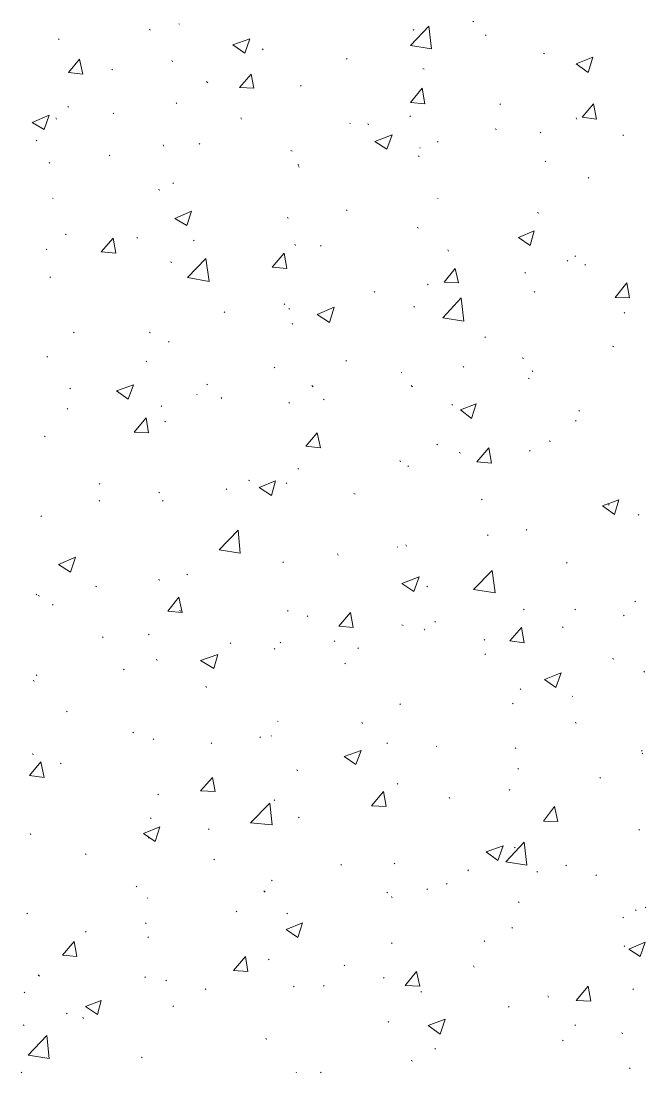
# Model space of a CAD drawing. Header units: millimetres. Extents: x 2928 to 3112, y 1220 to 1280.
# Drawn here: x 2973.687 to 2975.27, y 1243.365 to 1246.03 of the extents above; entities that cross this region are included whole.
import ezdxf

# ---------------------------------------------------------------- set-up
doc = ezdxf.new("R2010")
doc.units = ezdxf.units.MM

msp = doc.modelspace()

# ---------------------------------------------------------------- linework, layer by layer
at = {"color": 92, "linetype": 'Continuous', "lineweight": 13, "true_color": 0x00b800}
for points in [[(2974.08845, 1246.02202), (2974.08679, 1246.02369), (2974.08679, 1246.02369)], [(2974.67346, 1245.96869), (2974.72013, 1246.01702), (2974.72013, 1246.01702)], [(2974.72679, 1245.96035), (2974.72013, 1246.01702), (2974.72013, 1246.01702)], [(2974.83346, 1246.02869), (2974.8318, 1246.03036), (2974.8318, 1246.03036)], [(2973.78345, 1245.98369), (2973.78178, 1245.98536), (2973.78178, 1245.98536)], [(2974.01512, 1246.00702), (2974.01178, 1246.00869), (2974.01178, 1246.00869)], [(2974.22345, 1245.97036), (2974.26679, 1245.98536), (2974.26679, 1245.98536)], [(2974.25345, 1245.94869), (2974.26679, 1245.98536), (2974.26679, 1245.98536)], [(2974.68179, 1246.00702), (2974.68013, 1246.00869), (2974.68013, 1246.00869)], [(2974.86513, 1245.99369), (2974.86346, 1245.99536), (2974.86346, 1245.99536)], [(2974.22345, 1245.97036), (2974.25345, 1245.94869), (2974.25345, 1245.94869)], [(2974.30012, 1245.95702), (2974.29846, 1245.96035), (2974.29846, 1245.96035)], [(2974.67346, 1245.96869), (2974.72679, 1245.96035), (2974.72679, 1245.96035)], [(2973.80678, 1245.90035), (2973.83512, 1245.93369), (2973.83512, 1245.93369)], [(2973.84345, 1245.89535), (2973.83512, 1245.93369), (2973.83512, 1245.93369)], [(2974.51346, 1245.93369), (2974.51179, 1245.93535), (2974.51179, 1245.93535)], [(2975.01347, 1245.94702), (2975.01013, 1245.94869), (2975.01013, 1245.94869)], [(2975.09347, 1245.92202), (2975.13513, 1245.93869), (2975.13513, 1245.93869)], [(2975.12347, 1245.90035), (2975.13513, 1245.93869), (2975.13513, 1245.93869)], [(2973.91845, 1245.90702), (2973.91678, 1245.90869), (2973.91678, 1245.90869)], [(2974.07012, 1245.92702), (2974.06845, 1245.93035), (2974.06845, 1245.93035)], [(2974.70846, 1245.90869), (2974.70513, 1245.91035), (2974.70513, 1245.91035)], [(2975.09347, 1245.92202), (2975.12347, 1245.90035), (2975.12347, 1245.90035)], [(2973.80678, 1245.90035), (2973.84345, 1245.89535), (2973.84345, 1245.89535)], [(2974.24012, 1245.86202), (2974.27012, 1245.89535), (2974.27012, 1245.89535)], [(2974.27679, 1245.86035), (2974.27012, 1245.89535), (2974.27012, 1245.89535)], [(2974.16012, 1245.87369), (2974.15679, 1245.87702), (2974.15679, 1245.87702)], [(2974.24012, 1245.86202), (2974.27679, 1245.86035), (2974.27679, 1245.86035)], [(2974.39679, 1245.86535), (2974.39512, 1245.86702), (2974.39512, 1245.86702)], [(2974.67346, 1245.82369), (2974.70346, 1245.86035), (2974.70346, 1245.86035)], [(2974.71013, 1245.82035), (2974.70346, 1245.86035), (2974.70346, 1245.86035)], [(2973.80678, 1245.81202), (2973.80511, 1245.81369), (2973.80511, 1245.81369)], [(2974.08179, 1245.82035), (2974.08012, 1245.82369), (2974.08012, 1245.82369)], [(2974.67346, 1245.82369), (2974.71013, 1245.82035), (2974.71013, 1245.82035)], [(2974.9018, 1245.81869), (2974.90013, 1245.82035), (2974.90013, 1245.82035)], [(2975.10847, 1245.78702), (2975.1368, 1245.82035), (2975.1368, 1245.82035)], [(2975.14513, 1245.78202), (2975.1368, 1245.82035), (2975.1368, 1245.82035)], [(2973.71511, 1245.77369), (2973.75845, 1245.79202), (2973.75845, 1245.79202)], [(2973.71511, 1245.77369), (2973.74511, 1245.75535), (2973.74511, 1245.75535)], [(2973.74511, 1245.75535), (2973.75845, 1245.79202), (2973.75845, 1245.79202)], [(2973.77678, 1245.78202), (2973.77511, 1245.78535), (2973.77511, 1245.78535)], [(2973.92178, 1245.79535), (2973.92012, 1245.79702), (2973.92012, 1245.79702)], [(2974.24512, 1245.78202), (2974.24345, 1245.78535), (2974.24345, 1245.78535)], [(2974.67346, 1245.78869), (2974.67179, 1245.79035), (2974.67179, 1245.79035)], [(2975.09513, 1245.78202), (2975.09347, 1245.78535), (2975.09347, 1245.78535)], [(2975.10847, 1245.78702), (2975.14513, 1245.78202), (2975.14513, 1245.78202)], [(2974.52179, 1245.77035), (2974.52012, 1245.77202), (2974.52012, 1245.77202)], [(2974.56679, 1245.76702), (2974.56513, 1245.77035), (2974.56513, 1245.77035)], [(2974.8918, 1245.75535), (2974.88846, 1245.75702), (2974.88846, 1245.75702)], [(2975.00347, 1245.74702), (2975.0018, 1245.74869), (2975.0018, 1245.74869)], [(2973.72678, 1245.72702), (2973.72511, 1245.72868), (2973.72511, 1245.72868)], [(2974.14012, 1245.71868), (2974.13845, 1245.72035), (2974.13845, 1245.72035)], [(2974.58346, 1245.72535), (2974.62679, 1245.74202), (2974.62679, 1245.74202)], [(2974.58346, 1245.72535), (2974.61346, 1245.70535), (2974.61346, 1245.70535)], [(2974.61346, 1245.70535), (2974.62679, 1245.74202), (2974.62679, 1245.74202)], [(2974.74346, 1245.72368), (2974.74179, 1245.72535), (2974.74179, 1245.72535)], [(2975.21347, 1245.74035), (2975.2118, 1245.74202), (2975.2118, 1245.74202)], [(2974.04845, 1245.71368), (2974.04678, 1245.71702), (2974.04678, 1245.71702)], [(2974.37346, 1245.70035), (2974.37012, 1245.70202), (2974.37012, 1245.70202)], [(2974.69846, 1245.70868), (2974.69679, 1245.71035), (2974.69679, 1245.71035)], [(2973.76011, 1245.67035), (2973.75845, 1245.67202), (2973.75845, 1245.67202)], [(2973.91178, 1245.68868), (2973.91012, 1245.69035), (2973.91012, 1245.69035)], [(2974.39012, 1245.66535), (2974.38846, 1245.66702), (2974.38846, 1245.66702)], [(2974.69513, 1245.68702), (2974.69346, 1245.68868), (2974.69346, 1245.68868)], [(2975.0168, 1245.67368), (2975.01513, 1245.67535), (2975.01513, 1245.67535)], [(2974.39179, 1245.66035), (2974.39012, 1245.66368), (2974.39012, 1245.66368)], [(2974.07345, 1245.61868), (2974.07179, 1245.62035), (2974.07179, 1245.62035)], [(2975.12513, 1245.63202), (2975.12347, 1245.63368), (2975.12347, 1245.63368)], [(2974.03845, 1245.60202), (2974.03512, 1245.60368), (2974.03512, 1245.60368)], [(2973.76845, 1245.58035), (2973.76678, 1245.58202), (2973.76678, 1245.58202)], [(2974.74346, 1245.58035), (2974.74179, 1245.58202), (2974.74179, 1245.58202)], [(2974.07679, 1245.53035), (2974.11845, 1245.54868), (2974.11845, 1245.54868)], [(2974.10679, 1245.51202), (2974.11845, 1245.54868), (2974.11845, 1245.54868)], [(2974.36346, 1245.53035), (2974.36179, 1245.53368), (2974.36179, 1245.53368)], [(2974.51346, 1245.55035), (2974.51179, 1245.55202), (2974.51179, 1245.55202)], [(2974.99847, 1245.54368), (2974.99513, 1245.54535), (2974.99513, 1245.54535)], [(2974.07679, 1245.53035), (2974.10679, 1245.51202), (2974.10679, 1245.51202)], [(2974.69346, 1245.50535), (2974.69013, 1245.50702), (2974.69013, 1245.50702)], [(2973.80178, 1245.48868), (2973.79845, 1245.49035), (2973.79845, 1245.49035)], [(2973.89012, 1245.44535), (2973.92012, 1245.48035), (2973.92012, 1245.48035)], [(2973.92678, 1245.44201), (2973.92012, 1245.48035), (2973.92012, 1245.48035)], [(2973.98178, 1245.48035), (2973.98012, 1245.48201), (2973.98012, 1245.48201)], [(2974.9468, 1245.48201), (2974.9868, 1245.49868), (2974.9868, 1245.49868)], [(2974.9468, 1245.48201), (2974.9768, 1245.46201), (2974.9768, 1245.46201)], [(2974.9768, 1245.46201), (2974.9868, 1245.49868), (2974.9868, 1245.49868)], [(2974.12512, 1245.47368), (2974.12345, 1245.47535), (2974.12345, 1245.47535)], [(2974.38179, 1245.46201), (2974.38012, 1245.46535), (2974.38012, 1245.46535)], [(2974.44679, 1245.46035), (2974.44512, 1245.46201), (2974.44512, 1245.46201)], [(2973.75178, 1245.45035), (2973.75011, 1245.45201), (2973.75011, 1245.45201)], [(2973.89012, 1245.44535), (2973.92678, 1245.44201), (2973.92678, 1245.44201)], [(2974.10845, 1245.38035), (2974.15512, 1245.42868), (2974.15512, 1245.42868)], [(2974.16345, 1245.37035), (2974.15512, 1245.42868), (2974.15512, 1245.42868)], [(2974.32346, 1245.40701), (2974.35346, 1245.44201), (2974.35346, 1245.44201)], [(2974.36012, 1245.40368), (2974.35346, 1245.44201), (2974.35346, 1245.44201)], [(2974.77013, 1245.44701), (2974.76846, 1245.45035), (2974.76846, 1245.45035)], [(2975.0918, 1245.43368), (2975.09013, 1245.43535), (2975.09013, 1245.43535)], [(2974.06845, 1245.41868), (2974.06512, 1245.42035), (2974.06512, 1245.42035)], [(2974.32346, 1245.40701), (2974.36012, 1245.40368), (2974.36012, 1245.40368)], [(2974.75846, 1245.36868), (2974.7868, 1245.40368), (2974.7868, 1245.40368)], [(2974.79513, 1245.36701), (2974.7868, 1245.40368), (2974.7868, 1245.40368)], [(2975.0718, 1245.42201), (2975.07013, 1245.42368), (2975.07013, 1245.42368)], [(2975.1168, 1245.41201), (2975.11513, 1245.41368), (2975.11513, 1245.41368)], [(2973.76178, 1245.38035), (2973.76011, 1245.38201), (2973.76011, 1245.38201)], [(2974.10845, 1245.38035), (2974.16345, 1245.37035), (2974.16345, 1245.37035)], [(2974.96513, 1245.39201), (2974.96346, 1245.39368), (2974.96346, 1245.39368)], [(2974.71846, 1245.36201), (2974.71679, 1245.36368), (2974.71679, 1245.36368)], [(2974.75846, 1245.36868), (2974.79513, 1245.36701), (2974.79513, 1245.36701)], [(2975.1918, 1245.33035), (2975.2218, 1245.36701), (2975.2218, 1245.36701)], [(2975.22847, 1245.32868), (2975.2218, 1245.36701), (2975.2218, 1245.36701)], [(2974.58346, 1245.34368), (2974.58179, 1245.34535), (2974.58179, 1245.34535)], [(2974.75513, 1245.27868), (2974.8018, 1245.32868), (2974.8018, 1245.32868)], [(2974.80846, 1245.27035), (2974.8018, 1245.32868), (2974.8018, 1245.32868)], [(2974.98846, 1245.34368), (2974.9868, 1245.34535), (2974.9868, 1245.34535)], [(2975.1918, 1245.33035), (2975.22847, 1245.32868), (2975.22847, 1245.32868)], [(2974.20345, 1245.29201), (2974.20179, 1245.29368), (2974.20179, 1245.29368)], [(2974.35512, 1245.31201), (2974.35346, 1245.31368), (2974.35346, 1245.31368)], [(2974.36679, 1245.30035), (2974.36512, 1245.30201), (2974.36512, 1245.30201)], [(2974.43679, 1245.28701), (2974.48012, 1245.30535), (2974.48012, 1245.30535)], [(2974.46846, 1245.26701), (2974.48012, 1245.30535), (2974.48012, 1245.30535)], [(2974.68346, 1245.30535), (2974.68179, 1245.30701), (2974.68179, 1245.30701)], [(2974.43679, 1245.28701), (2974.46846, 1245.26701), (2974.46846, 1245.26701)], [(2974.75513, 1245.27868), (2974.80846, 1245.27035), (2974.80846, 1245.27035)], [(2975.2168, 1245.29035), (2975.21513, 1245.29201), (2975.21513, 1245.29201)], [(2973.82178, 1245.24034), (2973.82011, 1245.24201), (2973.82011, 1245.24201)], [(2974.01512, 1245.24034), (2974.01178, 1245.24201), (2974.01178, 1245.24201)], [(2974.37512, 1245.26201), (2974.37346, 1245.26368), (2974.37346, 1245.26368)], [(2974.06179, 1245.21701), (2974.06012, 1245.21868), (2974.06012, 1245.21868)], [(2974.86346, 1245.22868), (2974.8618, 1245.23034), (2974.8618, 1245.23034)], [(2975.18847, 1245.20534), (2975.18513, 1245.20701), (2975.18513, 1245.20701)], [(2973.75345, 1245.17868), (2973.75178, 1245.18034), (2973.75178, 1245.18034)], [(2974.00512, 1245.16701), (2974.00345, 1245.16868), (2974.00345, 1245.16868)], [(2974.51179, 1245.16868), (2974.51012, 1245.17034), (2974.51012, 1245.17034)], [(2974.96013, 1245.17534), (2974.9568, 1245.17701), (2974.9568, 1245.17701)], [(2974.33012, 1245.15201), (2974.32846, 1245.15368), (2974.32846, 1245.15368)], [(2974.65179, 1245.13868), (2974.65013, 1245.14034), (2974.65013, 1245.14034)], [(2974.80846, 1245.15368), (2974.8068, 1245.15534), (2974.8068, 1245.15534)], [(2974.98346, 1245.14201), (2974.9818, 1245.14534), (2974.9818, 1245.14534)], [(2973.92845, 1245.09368), (2973.97178, 1245.10868), (2973.97178, 1245.10868)], [(2973.95845, 1245.07201), (2973.97178, 1245.10868), (2973.97178, 1245.10868)], [(2974.16012, 1245.10868), (2974.15679, 1245.11034), (2974.15679, 1245.11034)], [(2974.42679, 1245.10368), (2974.42346, 1245.10701), (2974.42346, 1245.10701)], [(2974.67846, 1245.10368), (2974.67513, 1245.10701), (2974.67513, 1245.10701)], [(2974.97513, 1245.12368), (2974.9718, 1245.12534), (2974.9718, 1245.12534)], [(2973.81178, 1245.09868), (2973.81011, 1245.10034), (2973.81011, 1245.10034)], [(2973.92845, 1245.09368), (2973.95845, 1245.07201), (2973.95845, 1245.07201)], [(2974.13345, 1245.08368), (2974.13179, 1245.08534), (2974.13179, 1245.08534)], [(2974.04345, 1245.05368), (2974.04178, 1245.05534), (2974.04178, 1245.05534)], [(2974.19512, 1245.07368), (2974.19345, 1245.07701), (2974.19345, 1245.07701)], [(2974.36679, 1245.06201), (2974.36512, 1245.06368), (2974.36512, 1245.06368)], [(2974.45512, 1245.07034), (2974.45346, 1245.07201), (2974.45346, 1245.07201)], [(2974.78013, 1245.05701), (2974.77846, 1245.05868), (2974.77846, 1245.05868)], [(2974.80013, 1245.04534), (2974.84013, 1245.06034), (2974.84013, 1245.06034)], [(2974.82846, 1245.02367), (2974.84013, 1245.06034), (2974.84013, 1245.06034)], [(2973.80511, 1245.04701), (2973.80345, 1245.04868), (2973.80345, 1245.04868)], [(2974.80013, 1245.04534), (2974.82846, 1245.02367), (2974.82846, 1245.02367)], [(2975.1018, 1245.04201), (2975.10013, 1245.04368), (2975.10013, 1245.04368)], [(2973.97345, 1244.98867), (2974.00345, 1245.02534), (2974.00345, 1245.02534)], [(2974.01012, 1244.98701), (2974.00345, 1245.02534), (2974.00345, 1245.02534)], [(2974.05345, 1245.01534), (2974.05012, 1245.01701), (2974.05012, 1245.01701)], [(2975.09347, 1245.01701), (2975.0918, 1245.01867), (2975.0918, 1245.01867)], [(2973.74845, 1244.97701), (2973.74511, 1244.97867), (2973.74511, 1244.97867)], [(2973.97345, 1244.98867), (2974.01012, 1244.98701), (2974.01012, 1244.98701)], [(2974.40846, 1244.95367), (2974.43679, 1244.98701), (2974.43679, 1244.98701)], [(2974.44512, 1244.94867), (2974.43679, 1244.98701), (2974.43679, 1244.98701)], [(2974.40846, 1244.95367), (2974.44512, 1244.94867), (2974.44512, 1244.94867)], [(2974.74179, 1244.95701), (2974.74013, 1244.95867), (2974.74013, 1244.95867)], [(2974.8418, 1244.91367), (2974.8718, 1244.94867), (2974.8718, 1244.94867)], [(2974.87846, 1244.91034), (2974.8718, 1244.94867), (2974.8718, 1244.94867)], [(2975.02847, 1244.96534), (2975.02513, 1244.96701), (2975.02513, 1244.96701)], [(2974.80013, 1244.93534), (2974.7968, 1244.93701), (2974.7968, 1244.93701)], [(2974.9768, 1244.94034), (2974.97513, 1244.94201), (2974.97513, 1244.94201)], [(2974.39012, 1244.89534), (2974.38846, 1244.89701), (2974.38846, 1244.89701)], [(2974.64846, 1244.91367), (2974.64679, 1244.91701), (2974.64679, 1244.91701)], [(2974.66846, 1244.90201), (2974.66679, 1244.90367), (2974.66679, 1244.90367)], [(2974.8418, 1244.91367), (2974.87846, 1244.91034), (2974.87846, 1244.91034)], [(2974.26679, 1244.86534), (2974.26345, 1244.86701), (2974.26345, 1244.86701)], [(2973.88678, 1244.85701), (2973.88512, 1244.85867), (2973.88512, 1244.85867)], [(2974.20845, 1244.84367), (2974.20679, 1244.84534), (2974.20679, 1244.84534)], [(2974.29012, 1244.84867), (2974.33179, 1244.86534), (2974.33179, 1244.86534)], [(2974.29012, 1244.84867), (2974.32179, 1244.82867), (2974.32179, 1244.82867)], [(2974.32179, 1244.82867), (2974.33179, 1244.86534), (2974.33179, 1244.86534)], [(2974.36012, 1244.85867), (2974.35846, 1244.86034), (2974.35846, 1244.86034)], [(2973.88678, 1244.81367), (2973.88512, 1244.81534), (2973.88512, 1244.81534)], [(2974.03845, 1244.83534), (2974.03512, 1244.83701), (2974.03512, 1244.83701)], [(2974.03845, 1244.83534), (2974.03512, 1244.83701), (2974.03512, 1244.83701)], [(2974.04678, 1244.81367), (2974.04512, 1244.81534), (2974.04512, 1244.81534)], [(2974.53346, 1244.83201), (2974.53013, 1244.83367), (2974.53013, 1244.83367)], [(2974.85513, 1244.81701), (2974.85346, 1244.81867), (2974.85346, 1244.81867)], [(2975.16013, 1244.80201), (2975.2018, 1244.81701), (2975.2018, 1244.81701)], [(2975.19013, 1244.78034), (2975.2018, 1244.81701), (2975.2018, 1244.81701)], [(2975.16013, 1244.80201), (2975.19013, 1244.78034), (2975.19013, 1244.78034)], [(2975.1768, 1244.80367), (2975.17513, 1244.80534), (2975.17513, 1244.80534)], [(2973.73845, 1244.77534), (2973.73678, 1244.777), (2973.73678, 1244.777)], [(2975.2518, 1244.77867), (2975.25014, 1244.78034), (2975.25014, 1244.78034)], [(2974.18845, 1244.69034), (2974.23679, 1244.74034), (2974.23679, 1244.74034)], [(2974.24179, 1244.682), (2974.23679, 1244.74034), (2974.23679, 1244.74034)], [(2974.96846, 1244.74034), (2974.9668, 1244.742), (2974.9668, 1244.742)], [(2974.87013, 1244.727), (2974.86846, 1244.72867), (2974.86846, 1244.72867)], [(2974.18845, 1244.69034), (2974.24179, 1244.682), (2974.24179, 1244.682)], [(2974.49012, 1244.677), (2974.48846, 1244.68034), (2974.48846, 1244.68034)], [(2974.64179, 1244.697), (2974.64013, 1244.69867), (2974.64013, 1244.69867)], [(2974.66346, 1244.70034), (2974.66179, 1244.70367), (2974.66179, 1244.70367)], [(2973.78178, 1244.65367), (2973.82511, 1244.672), (2973.82511, 1244.672)], [(2973.78178, 1244.65367), (2973.81178, 1244.63367), (2973.81178, 1244.63367)], [(2973.81178, 1244.63367), (2973.82511, 1244.672), (2973.82511, 1244.672)], [(2974.35179, 1244.65867), (2974.35012, 1244.66034), (2974.35012, 1244.66034)], [(2975.07013, 1244.657), (2975.06847, 1244.65867), (2975.06847, 1244.65867)], [(2974.10845, 1244.627), (2974.10679, 1244.62867), (2974.10679, 1244.62867)], [(2974.83346, 1244.59034), (2974.88013, 1244.63867), (2974.88013, 1244.63867)], [(2974.88846, 1244.582), (2974.88013, 1244.63867), (2974.88013, 1244.63867)], [(2974.03845, 1244.61367), (2974.03512, 1244.61534), (2974.03512, 1244.61534)], [(2974.65179, 1244.60534), (2974.69513, 1244.622), (2974.69513, 1244.622)], [(2974.65179, 1244.60534), (2974.68179, 1244.58534), (2974.68179, 1244.58534)], [(2974.68179, 1244.58534), (2974.69513, 1244.622), (2974.69513, 1244.622)], [(2973.72678, 1244.577), (2973.72511, 1244.57867), (2973.72511, 1244.57867)], [(2973.73345, 1244.57367), (2973.73011, 1244.57534), (2973.73011, 1244.57534)], [(2973.87845, 1244.597), (2973.87512, 1244.59867), (2973.87512, 1244.59867)], [(2974.71679, 1244.597), (2974.71513, 1244.59867), (2974.71513, 1244.59867)], [(2974.83346, 1244.59034), (2974.88846, 1244.582), (2974.88846, 1244.582)], [(2973.76845, 1244.55033), (2973.76678, 1244.552), (2973.76678, 1244.552)], [(2974.05845, 1244.53533), (2974.08679, 1244.57034), (2974.08679, 1244.57034)], [(2974.09512, 1244.532), (2974.08679, 1244.57034), (2974.08679, 1244.57034)], [(2975.24347, 1244.55867), (2975.2418, 1244.56033), (2975.2418, 1244.56033)], [(2974.05845, 1244.53533), (2974.09512, 1244.532), (2974.09512, 1244.532)], [(2974.09179, 1244.53533), (2974.08845, 1244.537), (2974.08845, 1244.537)], [(2974.36346, 1244.53533), (2974.36179, 1244.537), (2974.36179, 1244.537)], [(2974.41346, 1244.522), (2974.41179, 1244.52367), (2974.41179, 1244.52367)], [(2974.49179, 1244.497), (2974.52179, 1244.532), (2974.52179, 1244.532)], [(2974.52846, 1244.49367), (2974.52179, 1244.532), (2974.52179, 1244.532)], [(2974.9618, 1244.53867), (2974.96013, 1244.54033), (2974.96013, 1244.54033)], [(2975.0918, 1244.53867), (2975.09013, 1244.54033), (2975.09013, 1244.54033)], [(2975.21513, 1244.52367), (2975.21347, 1244.52533), (2975.21347, 1244.52533)], [(2974.49179, 1244.497), (2974.52846, 1244.49367), (2974.52846, 1244.49367)], [(2974.65513, 1244.49867), (2974.65179, 1244.50033), (2974.65179, 1244.50033)], [(2974.73679, 1244.507), (2974.73513, 1244.50867), (2974.73513, 1244.50867)], [(2974.92513, 1244.46033), (2974.95513, 1244.49367), (2974.95513, 1244.49367)], [(2974.9618, 1244.45533), (2974.95513, 1244.49367), (2974.95513, 1244.49367)], [(2975.06013, 1244.49367), (2975.05847, 1244.49533), (2975.05847, 1244.49533)], [(2973.89512, 1244.46867), (2973.89345, 1244.47033), (2973.89345, 1244.47033)], [(2974.01178, 1244.47533), (2974.01012, 1244.477), (2974.01012, 1244.477)], [(2974.71013, 1244.487), (2974.70846, 1244.49033), (2974.70846, 1244.49033)], [(2974.21845, 1244.45367), (2974.21679, 1244.45533), (2974.21679, 1244.45533)], [(2974.33012, 1244.43867), (2974.32846, 1244.44033), (2974.32846, 1244.44033)], [(2974.34512, 1244.45533), (2974.34346, 1244.457), (2974.34346, 1244.457)], [(2974.48179, 1244.45867), (2974.48012, 1244.46033), (2974.48012, 1244.46033)], [(2974.54179, 1244.44033), (2974.54013, 1244.442), (2974.54013, 1244.442)], [(2974.8618, 1244.462), (2974.86013, 1244.46367), (2974.86013, 1244.46367)], [(2974.92513, 1244.46033), (2974.9618, 1244.45533), (2974.9618, 1244.45533)], [(2974.03178, 1244.41033), (2974.03012, 1244.41367), (2974.03012, 1244.41367)], [(2974.14179, 1244.41033), (2974.18512, 1244.42533), (2974.18512, 1244.42533)], [(2974.17512, 1244.39033), (2974.18512, 1244.42533), (2974.18512, 1244.42533)], [(2974.86346, 1244.42533), (2974.8618, 1244.427), (2974.8618, 1244.427)], [(2975.18847, 1244.41367), (2975.18513, 1244.41533), (2975.18513, 1244.41533)], [(2973.94845, 1244.387), (2973.94678, 1244.38867), (2973.94678, 1244.38867)], [(2974.14179, 1244.41033), (2974.17512, 1244.39033), (2974.17512, 1244.39033)], [(2974.50846, 1244.402), (2974.50679, 1244.40367), (2974.50679, 1244.40367)], [(2973.72011, 1244.357), (2973.71845, 1244.36033), (2973.71845, 1244.36033)], [(2973.72678, 1244.372), (2973.72511, 1244.37367), (2973.72511, 1244.37367)], [(2975.01347, 1244.362), (2975.05513, 1244.37867), (2975.05513, 1244.37867)], [(2975.01347, 1244.362), (2975.0418, 1244.342), (2975.0418, 1244.342)], [(2975.0418, 1244.342), (2975.05513, 1244.37867), (2975.05513, 1244.37867)], [(2975.2668, 1244.38033), (2975.26514, 1244.38367), (2975.26514, 1244.38367)], [(2974.15679, 1244.342), (2974.15512, 1244.34533), (2974.15512, 1244.34533)], [(2974.95346, 1244.337), (2974.9518, 1244.33867), (2974.9518, 1244.33867)], [(2975.08513, 1244.31866), (2975.08347, 1244.32033), (2975.08347, 1244.32033)], [(2973.80345, 1244.28033), (2973.80178, 1244.282), (2973.80178, 1244.282)], [(2974.64846, 1244.29866), (2974.64679, 1244.30033), (2974.64679, 1244.30033)], [(2974.93346, 1244.30033), (2974.9318, 1244.302), (2974.9318, 1244.302)], [(2974.33846, 1244.25533), (2974.33679, 1244.257), (2974.33679, 1244.257)], [(2974.55179, 1244.25033), (2974.55013, 1244.25366), (2974.55013, 1244.25366)], [(2975.09347, 1244.25033), (2975.0918, 1244.25366), (2975.0918, 1244.25366)], [(2973.97178, 1244.227), (2973.97012, 1244.22866), (2973.97012, 1244.22866)], [(2974.02345, 1244.21033), (2974.02178, 1244.212), (2974.02178, 1244.212)], [(2974.17012, 1244.20033), (2974.16845, 1244.202), (2974.16845, 1244.202)], [(2974.29345, 1244.21533), (2974.29179, 1244.217), (2974.29179, 1244.217)], [(2974.32179, 1244.21866), (2974.32012, 1244.22033), (2974.32012, 1244.22033)], [(2974.61513, 1244.20033), (2974.61346, 1244.202), (2974.61346, 1244.202)], [(2973.71845, 1244.172), (2973.71511, 1244.17366), (2973.71511, 1244.17366)], [(2974.50512, 1244.167), (2974.54846, 1244.182), (2974.54846, 1244.182)], [(2974.53513, 1244.147), (2974.54846, 1244.182), (2974.54846, 1244.182)], [(2974.74013, 1244.192), (2974.73846, 1244.19366), (2974.73846, 1244.19366)], [(2974.94013, 1244.187), (2974.93846, 1244.18866), (2974.93846, 1244.18866)], [(2975.26014, 1244.18033), (2975.25847, 1244.182), (2975.25847, 1244.182)], [(2975.2618, 1244.17366), (2975.26014, 1244.17533), (2975.26014, 1244.17533)], [(2973.70845, 1244.11866), (2973.73678, 1244.15366), (2973.73678, 1244.15366)], [(2973.74511, 1244.11366), (2973.73678, 1244.15366), (2973.73678, 1244.15366)], [(2973.78845, 1244.14866), (2973.78678, 1244.15033), (2973.78678, 1244.15033)], [(2974.50512, 1244.167), (2974.53513, 1244.147), (2974.53513, 1244.147)], [(2974.38846, 1244.132), (2974.38512, 1244.13366), (2974.38512, 1244.13366)], [(2974.9468, 1244.13533), (2974.94513, 1244.137), (2974.94513, 1244.137)], [(2973.70845, 1244.11866), (2973.74511, 1244.11366), (2973.74511, 1244.11366)], [(2974.14179, 1244.08033), (2974.17179, 1244.11366), (2974.17179, 1244.11366)], [(2974.17845, 1244.07866), (2974.17179, 1244.11366), (2974.17179, 1244.11366)], [(2974.64179, 1244.097), (2974.64013, 1244.09866), (2974.64013, 1244.09866)], [(2975.15513, 1244.112), (2975.15347, 1244.11366), (2975.15347, 1244.11366)], [(2974.03512, 1244.07033), (2974.03345, 1244.07199), (2974.03345, 1244.07199)], [(2974.14179, 1244.08033), (2974.17845, 1244.07866), (2974.17845, 1244.07866)], [(2974.57513, 1244.04199), (2974.60513, 1244.07866), (2974.60513, 1244.07866)], [(2974.61179, 1244.04033), (2974.60513, 1244.07866), (2974.60513, 1244.07866)], [(2974.92513, 1244.08199), (2974.92346, 1244.08366), (2974.92346, 1244.08366)], [(2974.26845, 1243.99866), (2974.31679, 1244.04866), (2974.31679, 1244.04866)], [(2974.32346, 1243.99366), (2974.31679, 1244.04866), (2974.31679, 1244.04866)], [(2974.33012, 1244.05533), (2974.32846, 1244.05699), (2974.32846, 1244.05699)], [(2974.57513, 1244.04199), (2974.61179, 1244.04033), (2974.61179, 1244.04033)], [(2974.77346, 1244.06033), (2974.7718, 1244.06366), (2974.7718, 1244.06366)], [(2975.01013, 1244.00366), (2975.03847, 1244.04033), (2975.03847, 1244.04033)], [(2975.0468, 1244.00199), (2975.03847, 1244.04033), (2975.03847, 1244.04033)], [(2974.39179, 1244.01199), (2974.39012, 1244.01366), (2974.39012, 1244.01366)], [(2973.99678, 1243.97199), (2974.03845, 1243.98866), (2974.03845, 1243.98866)], [(2974.01678, 1244.01033), (2974.01512, 1244.01199), (2974.01512, 1244.01199)], [(2974.02678, 1243.95199), (2974.03845, 1243.98866), (2974.03845, 1243.98866)], [(2974.26845, 1243.99866), (2974.32346, 1243.99366), (2974.32346, 1243.99366)], [(2975.01013, 1244.00366), (2975.0468, 1244.00199), (2975.0468, 1244.00199)], [(2973.71178, 1243.96866), (2973.71011, 1243.97199), (2973.71011, 1243.97199)], [(2973.99678, 1243.97199), (2974.02678, 1243.95199), (2974.02678, 1243.95199)], [(2974.01178, 1243.96033), (2974.01012, 1243.96199), (2974.01012, 1243.96199)], [(2974.16345, 1243.98199), (2974.16179, 1243.98366), (2974.16179, 1243.98366)], [(2975.25347, 1243.98033), (2975.2518, 1243.98199), (2975.2518, 1243.98199)], [(2974.86513, 1243.92533), (2974.90846, 1243.94033), (2974.90846, 1243.94033)], [(2974.89513, 1243.90366), (2974.90846, 1243.94033), (2974.90846, 1243.94033)], [(2974.91513, 1243.90033), (2974.9618, 1243.95033), (2974.9618, 1243.95033)], [(2974.93846, 1243.93533), (2974.9368, 1243.93699), (2974.9368, 1243.93699)], [(2974.96846, 1243.89199), (2974.9618, 1243.95033), (2974.9618, 1243.95033)], [(2973.85178, 1243.91866), (2973.85012, 1243.92033), (2973.85012, 1243.92033)], [(2974.17679, 1243.90533), (2974.17512, 1243.90699), (2974.17512, 1243.90699)], [(2974.86513, 1243.92533), (2974.89513, 1243.90366), (2974.89513, 1243.90366)], [(2974.49846, 1243.89199), (2974.49679, 1243.89366), (2974.49679, 1243.89366)], [(2974.63346, 1243.89533), (2974.63179, 1243.89699), (2974.63179, 1243.89699)], [(2974.82013, 1243.87699), (2974.81846, 1243.88033), (2974.81846, 1243.88033)], [(2974.91513, 1243.90033), (2974.96846, 1243.89199), (2974.96846, 1243.89199)], [(2975.06847, 1243.89033), (2975.0668, 1243.89199), (2975.0668, 1243.89199)], [(2974.32346, 1243.85199), (2974.32179, 1243.85366), (2974.32179, 1243.85366)], [(2974.99513, 1243.87366), (2974.99346, 1243.87533), (2974.99346, 1243.87533)], [(2975.14513, 1243.86533), (2975.14347, 1243.86699), (2975.14347, 1243.86699)], [(2973.98012, 1243.83699), (2973.97845, 1243.83866), (2973.97845, 1243.83866)], [(2974.30512, 1243.82366), (2974.30179, 1243.82699), (2974.30179, 1243.82699)], [(2974.71679, 1243.83032), (2974.71513, 1243.83199), (2974.71513, 1243.83199)], [(2974.7668, 1243.84366), (2974.76513, 1243.84532), (2974.76513, 1243.84532)], [(2974.00845, 1243.80699), (2974.00678, 1243.80866), (2974.00678, 1243.80866)], [(2974.61513, 1243.82199), (2974.61346, 1243.82366), (2974.61346, 1243.82366)], [(2974.62679, 1243.80866), (2974.62513, 1243.81199), (2974.62513, 1243.81199)], [(2974.23345, 1243.77366), (2974.23179, 1243.77532), (2974.23179, 1243.77532)], [(2974.94846, 1243.79699), (2974.9468, 1243.79866), (2974.9468, 1243.79866)], [(2975.24514, 1243.77699), (2975.24347, 1243.77866), (2975.24347, 1243.77866)], [(2975.27014, 1243.78366), (2975.26847, 1243.78532), (2975.26847, 1243.78532)], [(2973.70345, 1243.76866), (2973.70178, 1243.77032), (2973.70178, 1243.77032)], [(2974.36179, 1243.76866), (2974.36012, 1243.77032), (2974.36012, 1243.77032)], [(2975.21347, 1243.75866), (2975.2118, 1243.76032), (2975.2118, 1243.76032)], [(2973.85178, 1243.72199), (2973.85012, 1243.72366), (2973.85012, 1243.72366)], [(2974.00345, 1243.74366), (2974.00178, 1243.74532), (2974.00178, 1243.74532)], [(2974.35846, 1243.72866), (2974.40012, 1243.74532), (2974.40012, 1243.74532)], [(2974.35846, 1243.72866), (2974.38846, 1243.70866), (2974.38846, 1243.70866)], [(2974.38846, 1243.70866), (2974.40012, 1243.74532), (2974.40012, 1243.74532)], [(2974.9318, 1243.73199), (2974.93013, 1243.73366), (2974.93013, 1243.73366)], [(2973.79178, 1243.66366), (2973.82178, 1243.69866), (2973.82178, 1243.69866)], [(2973.82845, 1243.66032), (2973.82178, 1243.69866), (2973.82178, 1243.69866)], [(2974.01012, 1243.70866), (2974.00845, 1243.71032), (2974.00845, 1243.71032)], [(2974.62679, 1243.69366), (2974.62513, 1243.69532), (2974.62513, 1243.69532)], [(2974.8618, 1243.69866), (2974.86013, 1243.70032), (2974.86013, 1243.70032)], [(2975.2268, 1243.67866), (2975.26847, 1243.69699), (2975.26847, 1243.69699)], [(2975.25514, 1243.66032), (2975.26847, 1243.69699), (2975.26847, 1243.69699)], [(2975.2168, 1243.68532), (2975.21513, 1243.68699), (2975.21513, 1243.68699)], [(2975.2268, 1243.67866), (2975.25514, 1243.66032), (2975.25514, 1243.66032)], [(2973.79178, 1243.66366), (2973.82845, 1243.66032), (2973.82845, 1243.66032)], [(2974.22512, 1243.62532), (2974.25512, 1243.66032), (2974.25512, 1243.66032)], [(2974.26179, 1243.62199), (2974.25512, 1243.66032), (2974.25512, 1243.66032)], [(2974.31512, 1243.65199), (2974.31346, 1243.65366), (2974.31346, 1243.65366)], [(2973.73345, 1243.61032), (2973.73011, 1243.61365), (2973.73011, 1243.61365)], [(2974.22512, 1243.62532), (2974.26179, 1243.62199), (2974.26179, 1243.62199)], [(2974.50679, 1243.63699), (2974.50512, 1243.63866), (2974.50512, 1243.63866)], [(2974.66013, 1243.58699), (2974.68846, 1243.62199), (2974.68846, 1243.62199)], [(2974.69679, 1243.58532), (2974.68846, 1243.62199), (2974.68846, 1243.62199)], [(2974.83513, 1243.63366), (2974.83346, 1243.63699), (2974.83346, 1243.63699)], [(2974.00178, 1243.60699), (2974.00012, 1243.60865), (2974.00012, 1243.60865)], [(2974.05512, 1243.59865), (2974.05345, 1243.60032), (2974.05345, 1243.60032)], [(2974.45512, 1243.58532), (2974.45346, 1243.58699), (2974.45346, 1243.58699)], [(2974.60679, 1243.60532), (2974.60513, 1243.60699), (2974.60513, 1243.60699)], [(2974.66013, 1243.58699), (2974.69679, 1243.58532), (2974.69679, 1243.58532)], [(2973.69678, 1243.56865), (2973.69511, 1243.57032), (2973.69511, 1243.57032)], [(2974.15512, 1243.57699), (2974.15345, 1243.57865), (2974.15345, 1243.57865)], [(2974.37846, 1243.58365), (2974.37679, 1243.58532), (2974.37679, 1243.58532)], [(2974.70179, 1243.57032), (2974.70013, 1243.57199), (2974.70013, 1243.57199)], [(2975.02347, 1243.55699), (2975.0218, 1243.56032), (2975.0218, 1243.56032)], [(2975.09347, 1243.54865), (2975.12347, 1243.58532), (2975.12347, 1243.58532)], [(2975.13013, 1243.54699), (2975.12347, 1243.58532), (2975.12347, 1243.58532)], [(2975.23847, 1243.57699), (2975.2368, 1243.57865), (2975.2368, 1243.57865)], [(2973.85012, 1243.53365), (2973.89012, 1243.54865), (2973.89012, 1243.54865)], [(2973.85012, 1243.53365), (2973.88012, 1243.51365), (2973.88012, 1243.51365)], [(2973.88012, 1243.51365), (2973.89012, 1243.54865), (2973.89012, 1243.54865)], [(2974.07345, 1243.53365), (2974.07179, 1243.53532), (2974.07179, 1243.53532)], [(2974.92346, 1243.53199), (2974.9218, 1243.53365), (2974.9218, 1243.53365)], [(2975.09347, 1243.54865), (2975.13013, 1243.54699), (2975.13013, 1243.54699)], [(2973.80345, 1243.51532), (2973.80178, 1243.51699), (2973.80178, 1243.51699)], [(2973.84512, 1243.50365), (2973.84345, 1243.50699), (2973.84345, 1243.50699)], [(2973.69511, 1243.48532), (2973.69178, 1243.48699), (2973.69178, 1243.48699)], [(2974.61846, 1243.49365), (2974.61679, 1243.49532), (2974.61679, 1243.49532)], [(2974.71846, 1243.48532), (2974.7618, 1243.50199), (2974.7618, 1243.50199)], [(2974.71846, 1243.48532), (2974.74846, 1243.46365), (2974.74846, 1243.46365)], [(2974.74846, 1243.46365), (2974.7618, 1243.50199), (2974.7618, 1243.50199)], [(2975.0918, 1243.48532), (2975.09013, 1243.48699), (2975.09013, 1243.48699)], [(2973.70511, 1243.41032), (2973.75178, 1243.46032), (2973.75178, 1243.46032)], [(2973.75845, 1243.40199), (2973.75178, 1243.46032), (2973.75178, 1243.46032)], [(2974.30846, 1243.45032), (2974.30679, 1243.45365), (2974.30679, 1243.45365)], [(2975.2118, 1243.46532), (2975.20847, 1243.46699), (2975.20847, 1243.46699)], [(2974.73679, 1243.42532), (2974.73513, 1243.42699), (2974.73513, 1243.42699)], [(2975.06013, 1243.44699), (2975.05847, 1243.44865), (2975.05847, 1243.44865)], [(2973.70511, 1243.41032), (2973.75845, 1243.40199), (2973.75845, 1243.40199)], [(2973.99345, 1243.40365), (2973.99178, 1243.40532), (2973.99178, 1243.40532)], [(2974.67846, 1243.39532), (2974.67513, 1243.39699), (2974.67513, 1243.39699)], [(2975.23014, 1243.37698), (2975.22847, 1243.37865), (2975.22847, 1243.37865)], [(2973.68845, 1243.36532), (2973.68678, 1243.36698), (2973.68678, 1243.36698)], [(2974.38512, 1243.36532), (2974.38346, 1243.36698), (2974.38346, 1243.36698)], [(2974.44679, 1243.36532), (2974.44512, 1243.36698), (2974.44512, 1243.36698)]]:
    msp.add_lwpolyline(points, dxfattribs=at)

doc.saveas('drawing.dxf')
